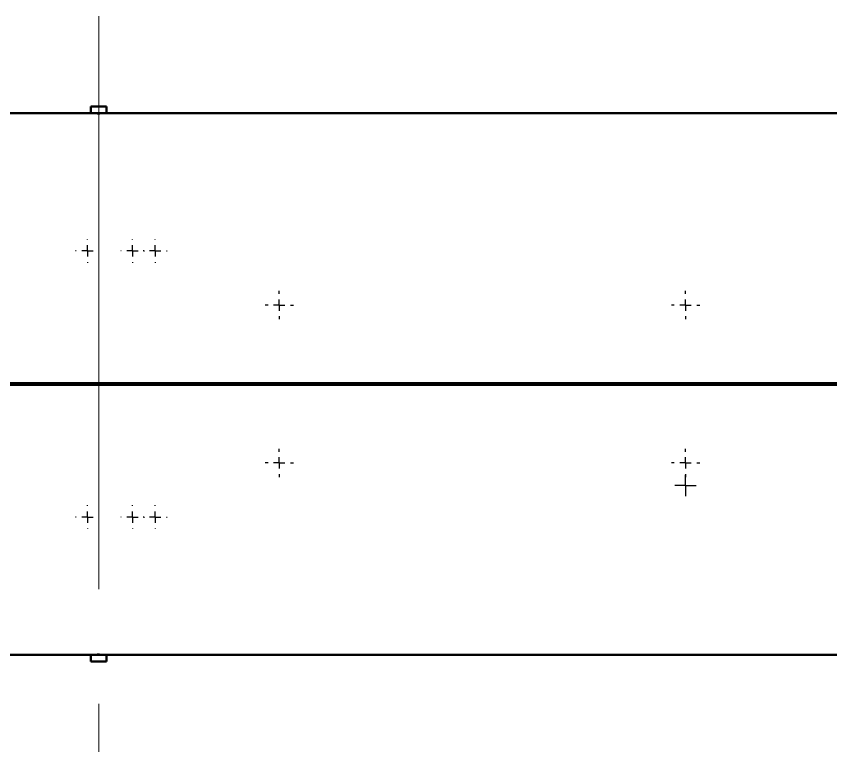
# Model space of a CAD drawing. Header units: millimetres. Extents: x 0 to 420, y 0 to 297.
# Drawn here: x 154.01 to 199.12, y 192.62 to 233.38 of the extents above; entities that cross this region are included whole.
import ezdxf

# ---------------------------------------------------------------- set-up
doc = ezdxf.new("R2010")
doc.units = ezdxf.units.MM
doc.linetypes.add('CENTERX2', pattern=[20.32, 12.7, -2.54, 2.54, -2.54])
doc.layers.add('9中心线层', color=1, linetype='Continuous')

# ---------------------------------------------------------------- blocks, each defined once
blk = doc.blocks.new('SW_CENTERMARKSYMBOL_58')
at = {"layer": '9中心线层', "color": 0}
for p, q in [((0, 0.3125), (0, 0.59375)), ((-0.3125, 0), (-0.59375, 0)), ((0, 0), (-0.3125, 0)), ((0, 0), (0, 0.3125)), ((0, 0), (0, -0.3125)), ((0, 0), (0.3125, 0)), ((0.3125, 0), (0.59375, 0)), ((0, -0.3125), (0, -0.59375))]:
    blk.add_line(p, q, dxfattribs=at)
blk = doc.blocks.new('SW_CENTERMARKSYMBOL_60')
at = {"layer": '9中心线层', "color": 0}
for p, q in [((0, 0.625), (0, 0.7875)), ((-0.625, 0), (-0.7875, 0)), ((0, 0), (-0.3125, 0)), ((0, 0), (0, 0.3125)), ((0, 0), (0, -0.3125)), ((0, 0), (0.3125, 0)), ((0.625, 0), (0.7875, 0)), ((0, -0.625), (0, -0.7875))]:
    blk.add_line(p, q, dxfattribs=at)
blk = doc.blocks.new('SW_CENTERMARKSYMBOL_64')
at = {"layer": '9中心线层', "color": 0}
for p, q in [((0, 0.625), (0, 0.7875)), ((-0.625, 0), (-0.7875, 0)), ((0, 0), (-0.3125, 0)), ((0, 0), (0, 0.3125)), ((0, 0), (0, -0.3125)), ((0, 0), (0.3125, 0)), ((0.625, 0), (0.7875, 0)), ((0, -0.625), (0, -0.7875))]:
    blk.add_line(p, q, dxfattribs=at)
blk = doc.blocks.new('SW_CENTERMARKSYMBOL_65')
at = {"layer": '9中心线层', "color": 0}
for p, q in [((0, 0.625), (0, 0.7875)), ((-0.625, 0), (-0.7875, 0)), ((0, 0), (-0.3125, 0)), ((0, 0), (0, 0.3125)), ((0, 0), (0, -0.3125)), ((0, 0), (0.3125, 0)), ((0.625, 0), (0.7875, 0)), ((0, -0.625), (0, -0.7875))]:
    blk.add_line(p, q, dxfattribs=at)
blk = doc.blocks.new('SW_CENTERMARKSYMBOL_66')
at = {"layer": '9中心线层', "color": 0}
for p, q in [((0, 0.625), (0, 0.7875)), ((-0.625, 0), (-0.7875, 0)), ((0, 0), (-0.3125, 0)), ((0, 0), (0, 0.3125)), ((0, 0), (0, -0.3125)), ((0, 0), (0.3125, 0)), ((0.625, 0), (0.7875, 0)), ((0, -0.625), (0, -0.7875))]:
    blk.add_line(p, q, dxfattribs=at)
blk = doc.blocks.new('SW_CENTERMARKSYMBOL_69')
at = {"layer": '9中心线层', "color": 0}
for p, q in [((0, 0.625), (0, 0.65625)), ((-0.625, 0), (-0.65625, 0)), ((0, 0), (-0.3125, 0)), ((0, 0), (0, 0.3125)), ((0, 0), (0, -0.3125)), ((0, 0), (0.3125, 0)), ((0.625, 0), (0.65625, 0)), ((0, -0.625), (0, -0.65625))]:
    blk.add_line(p, q, dxfattribs=at)
blk = doc.blocks.new('SW_CENTERMARKSYMBOL_70')
at = {"layer": '9中心线层', "color": 0}
for p, q in [((0, 0.625), (0, 0.65625)), ((-0.625, 0), (-0.65625, 0)), ((0, 0), (-0.3125, 0)), ((0, 0), (0, 0.3125)), ((0, 0), (0, -0.3125)), ((0, 0), (0.3125, 0)), ((0.625, 0), (0.65625, 0)), ((0, -0.625), (0, -0.65625))]:
    blk.add_line(p, q, dxfattribs=at)
blk = doc.blocks.new('SW_CENTERMARKSYMBOL_73')
at = {"layer": '9中心线层', "color": 0}
for p, q in [((0, 0.625), (0, 0.65625)), ((-0.625, 0), (-0.65625, 0)), ((0, 0), (-0.3125, 0)), ((0, 0), (0, 0.3125)), ((0, 0), (0, -0.3125)), ((0, 0), (0.3125, 0)), ((0.625, 0), (0.65625, 0)), ((0, -0.625), (0, -0.65625))]:
    blk.add_line(p, q, dxfattribs=at)
blk = doc.blocks.new('SW_CENTERMARKSYMBOL_76')
at = {"layer": '9中心线层', "color": 0}
for p, q in [((0, 0.625), (0, 0.65625)), ((-0.625, 0), (-0.65625, 0)), ((0, 0), (-0.3125, 0)), ((0, 0), (0, 0.3125)), ((0, 0), (0, -0.3125)), ((0, 0), (0.3125, 0)), ((0.625, 0), (0.65625, 0)), ((0, -0.625), (0, -0.65625))]:
    blk.add_line(p, q, dxfattribs=at)
blk = doc.blocks.new('SW_CENTERMARKSYMBOL_77')
at = {"layer": '9中心线层', "color": 0}
for p, q in [((0, 0.625), (0, 0.65625)), ((-0.625, 0), (-0.65625, 0)), ((0, 0), (-0.3125, 0)), ((0, 0), (0, 0.3125)), ((0, 0), (0, -0.3125)), ((0, 0), (0.3125, 0)), ((0.625, 0), (0.65625, 0)), ((0, -0.625), (0, -0.65625))]:
    blk.add_line(p, q, dxfattribs=at)
blk = doc.blocks.new('SW_CENTERMARKSYMBOL_78')
at = {"layer": '9中心线层', "color": 0}
for p, q in [((0, 0.625), (0, 0.65625)), ((-0.625, 0), (-0.65625, 0)), ((0, 0), (-0.3125, 0)), ((0, 0), (0, 0.3125)), ((0, 0), (0, -0.3125)), ((0, 0), (0.3125, 0)), ((0.625, 0), (0.65625, 0)), ((0, -0.625), (0, -0.65625))]:
    blk.add_line(p, q, dxfattribs=at)

msp = doc.modelspace()

# ---------------------------------------------------------------- linework, layer by layer
at = {"color": 7, "linetype": 'Continuous', "lineweight": 50}
for p, q in [((158.142, 228.375), (158.142, 228)), ((158.142, 228.375), (159.017, 228.375)), ((159.017, 228), (159.017, 228.375)), ((158.142, 228), (141.642, 228)), ((158.142, 228), (159.017, 228)), ((229.392, 228), (159.017, 228)), ((207.954, 213.05), (141.642, 213.05)), ((141.642, 212.95), (207.954, 212.95)), ((158.329, 213.05), (158.329, 212.95)), ((158.829, 212.95), (158.829, 213.05)), ((141.642, 198), (158.142, 198)), ((158.142, 198), (158.142, 197.625)), ((159.017, 198), (158.142, 198)), ((159.017, 197.625), (158.142, 197.625)), ((159.017, 197.625), (159.017, 198)), ((159.017, 198), (229.392, 198))]:
    msp.add_line(p, q, dxfattribs=at)
for points, knots in [([(158.298, 228), (158.298, 228), (158.293, 228), (158.312, 228), (158.357, 227.999), (158.43, 227.998), (158.508, 227.997), (158.559, 227.997), (158.579, 227.997)], [0, 0, 0, 0, 0.006797, 0.22143, 0.436062, 0.650727, 0.865407, 1, 1, 1, 1]), ([(158.579, 227.997), (158.611, 227.997), (158.674, 227.998), (158.758, 227.998), (158.821, 227.999), (158.857, 228), (158.857, 228), (158.857, 228)], [0, 0, 0, 0, 0.214812, 0.429623, 0.6444578, 0.859308, 1, 1, 1, 1]), ([(158.857, 198), (158.858, 198), (158.862, 198), (158.836, 198), (158.781, 198.001), (158.702, 198.002), (158.609, 198.003), (158.513, 198.003), (158.425, 198.002), (158.354, 198.001), (158.307, 198), (158.301, 198), (158.298, 198)], [0, 0, 0, 0, 0.037052, 0.144411, 0.251777, 0.359159, 0.466541, 0.573907, 0.681266, 0.788638, 0.896023, 1, 1, 1, 1])]:
    msp.add_open_spline(points, degree=3, knots=knots, dxfattribs=at)
at = {"layer": '9中心线层', "linetype": 'CENTERX2', "lineweight": 18, "ltscale": 2.5}
for p, q in [((158.579, 233.375), (158.579, 192.625)), ((37.072, 213), (284.454, 213))]:
    msp.add_line(p, q, dxfattribs=at)

# ---------------------------------------------------------------- block references
at = {"layer": '9中心线层'}
for name, p in [('SW_CENTERMARKSYMBOL_69', (157.954, 220.375)), ('SW_CENTERMARKSYMBOL_77', (160.454, 220.375)), ('SW_CENTERMARKSYMBOL_76', (161.704, 220.375)), ('SW_CENTERMARKSYMBOL_60', (168.579, 217.375)), ('SW_CENTERMARKSYMBOL_64', (191.079, 217.375)), ('SW_CENTERMARKSYMBOL_66', (168.579, 208.625)), ('SW_CENTERMARKSYMBOL_65', (191.079, 208.625)), ('SW_CENTERMARKSYMBOL_58', (191.079, 207.375)), ('SW_CENTERMARKSYMBOL_70', (157.954, 205.625)), ('SW_CENTERMARKSYMBOL_73', (160.454, 205.625)), ('SW_CENTERMARKSYMBOL_78', (161.704, 205.625))]:
    msp.add_blockref(name, p, dxfattribs=at)

doc.saveas('drawing.dxf')
